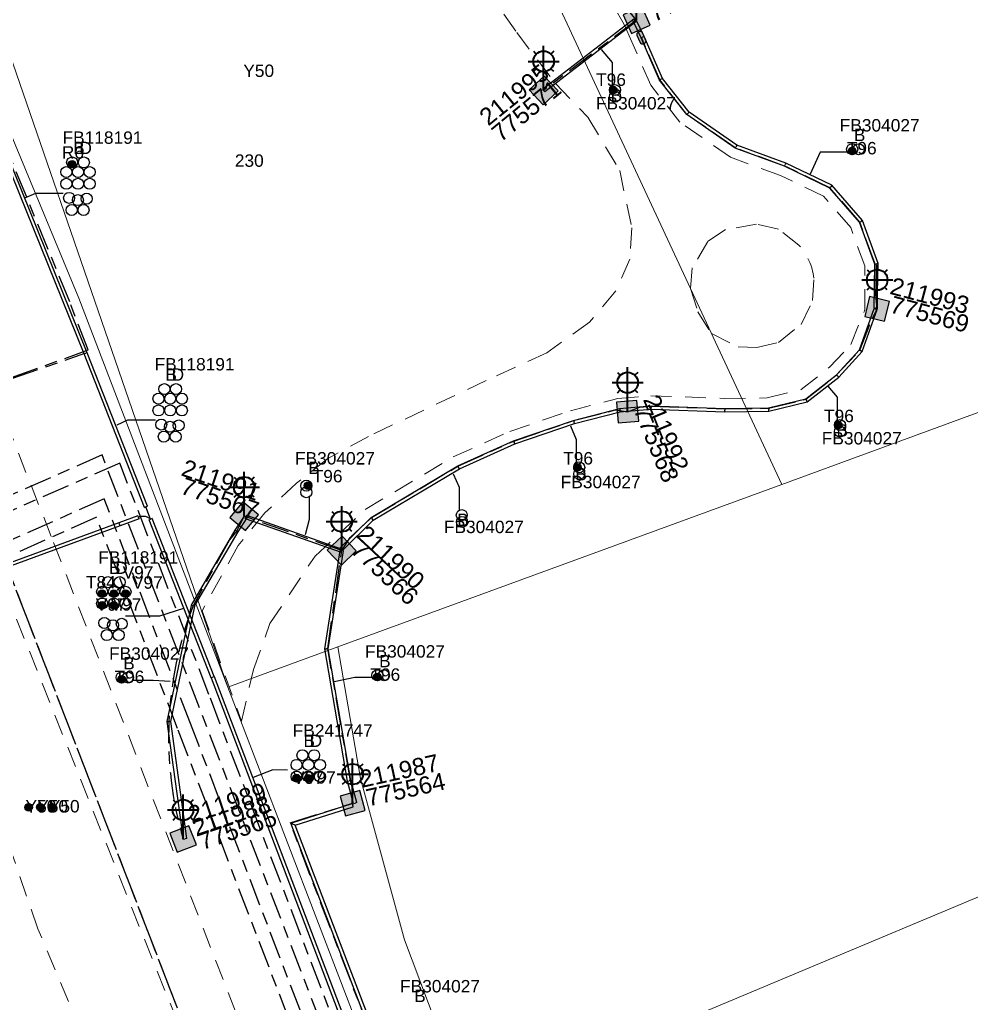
# Model space of a CAD drawing. Header units: metres. Extents: x 308616 to 310825, y 6264327 to 6267194.
# Drawn here: x 309022.8 to 309161, y 6266647.1 to 6266789.8 of the extents above; entities that cross this region are included whole.
import ezdxf
from ezdxf.enums import TextEntityAlignment as Align

# ---------------------------------------------------------------- set-up
doc = ezdxf.new("R2010")
doc.units = ezdxf.units.M
doc.linetypes.add('Cable Exist UG', pattern=[8.2, 4, -1.2, 1.8, -1.2])
doc.linetypes.add('Dash', pattern=[5, 3, -2])
doc.layers.get('0').update_dxf_attribs({"color": 6})
for name, color, linetype in [('_User Miscellaneous9', 7, 'Continuous'), ('Equip_SL_EXT', 7, 'Continuous'), ('Equip_SP_SL_EXT', 7, 'Continuous'), ('Mains_HV_EXT', 7, 'Continuous'), ('Mains_LV_SL_EXT', 7, 'Continuous'), ('Mains_SL_EXT', 7, 'Continuous'), ('Mains_TR_EXT', 7, 'Continuous'), ('SupportsUG_SP_LV_SL_EXT', 7, 'Continuous'), ('Trench_SP_EXT', 7, 'Continuous')]:
    doc.layers.add(name, color=color, linetype=linetype)
for name, color, linetype, lineweight in [('Cadastre Developer_SP_EXT', 7, 'Continuous', 5), ('Cadastre Land Parcels_SP_EXT', 7, 'Continuous', 5), ('Cadastre Roads_SP_EXT', 7, 'Continuous', 5)]:
    doc.layers.add(name, color=color, linetype=linetype, lineweight=lineweight)
doc.styles.add('COLUMN_LABEL', font='arial.ttf')
doc.styles.add('iecARIAL', font='arial.ttf', dxfattribs={"height": 2})
doc.styles.add('POLE_LABEL', font='arial.ttf')
doc.styles.get("Standard").update_dxf_attribs({"font": 'arial.ttf'})

# ---------------------------------------------------------------- blocks, each defined once
blk = doc.blocks.new('COLUMN_EXT')
blk.add_hatch(color=256).paths.add_polyline_path([(-1.49, 1.48), (-1.49, -1.49), (1.48, -1.49), (1.48, 1.48)])
blk.add_lwpolyline([(-1.49, -1.49), (1.48, -1.49), (1.48, 1.48), (-1.49, 1.48)], close=True)
for tag, height, style, flags, p in [('ASSET_NUM', 2.5, 'COLUMN_LABEL', 8, (2, 2)), ('STRUCTURE_PLANT_NUMBER', 0.2, 'POLE_LABEL', 9, (1.81, 0.03)), ('STREET_CODE', 0.2, 'COLUMN_LABEL', 9, (1.81, -0.2))]:
    blk.add_attdef(tag, text='', height=height, dxfattribs=dict(style=style, flags=flags)).set_placement(p, align=Align.MIDDLE_LEFT)
at = {"flags": 9}
for tag, p in [('COLUMN_TYPE', (1.81, -0.4)), ('OWNED_BY', (1.81, -0.6)), ('STATE', (1.81, -0.8)), ('USAGE', (1.81, -1)), ('LEGEND', (1.81, -1.2)), ('LOCATION', (1.81, -1.4)), ('STREETNAME', (1.81, -1.6)), ('SUBURB', (1.81, -1.8)), ('NOTES', (1.81, -2))]:
    blk.add_attdef(tag, text='', height=0.2, dxfattribs=at).set_placement(p, align=Align.MIDDLE_LEFT)
at = {"flags": 1}
blk.add_attdef('Z', (1.81, -2.35), '', height=0.2, dxfattribs=at)
blk = doc.blocks.new('DUCT_EXT')
blk.add_circle((0, 0.8), 0.8)
at = {"flags": 1}
blk.add_attdef('Z', (0, 0), '', height=0.2, dxfattribs=at)
at = {"flags": 9}
for tag, p in [('DUCT_CODE', (0, 0)), ('XSECT_TYPE', (0, -0.2)), ('STATE', (0, -0.6)), ('FB_REFERENCE', (0, -0.4)), ('NOTES', (0, -0.8))]:
    blk.add_attdef(tag, text='', height=0.2, dxfattribs=at).set_placement(p, align=Align.MIDDLE_LEFT)
blk = doc.blocks.new('SL_LANTERN_EXT')
at = {"lineweight": 40}
for p, q in [((0, 1.97), (0, 6.47)), ((-1.46, 5.68), (-1.06, 5.28)), ((1.46, 5.68), (1.06, 5.28)), ((-2.25, 4.22), (2.25, 4.22)), ((-1.46, 2.76), (-1.06, 3.16)), ((1.46, 2.76), (1.06, 3.16)), ((0, 0), (0, 2.72))]:
    blk.add_line(p, q, dxfattribs=at)
blk.add_circle((0, 4.22), 1.5, dxfattribs=at)
at = {"style": 'iecARIAL', "flags": 8}
blk.add_attdef('ASSET_NUM', (1.5, 1.5), '', height=2.5, dxfattribs=at)
for tag, p, height, flags in [('CONSTRUCTED_VOLTAGE', (0.98, -0.65), 0.2, 9), ('CONTROL_TYPE', (0.98, -0.85), 0.2, 9), ('LANTERN_PURPOSE', (0.98, -1.05), 0.2, 9), ('LANTERN_TYPE', (0.98, -1.25), 0.2, 9), ('NO_PHASES', (0.98, -1.45), 0.2, 9), ('LNUMBER', (2.18, -3.25), 2.5, 8), ('OPERATING_VOLTAGE', (0.98, -1.65), 0.2, 9), ('ORIENTATION', (0.98, -1.85), 0.2, 9), ('OWNED_BY', (0.98, -2.05), 0.2, 9), ('STATE', (0.98, -2.25), 0.2, 9), ('USAGE', (0.98, -2.45), 0.2, 9), ('CEXIST', (0.98, -2.65), 0.2, 9), ('CNEW', (0.98, -2.85), 0.2, 9), ('CNUMBER', (0.98, -3.05), 0.2, 9), ('CREMOVE', (0.98, -3.25), 0.2, 9), ('CREPLACE', (0.98, -3.45), 0.2, 9), ('LKINGHEIGHT', (0.98, -3.65), 0.2, 9), ('LBRACKET', (0.98, -3.85), 0.2, 9), ('LBRACKETVOCAB', (0.98, -4.05), 0.2, 9), ('LCATEGORY', (0.98, -4.25), 0.2, 9), ('LCHARGE1', (0.98, -4.45), 0.2, 9), ('LCHARGE1PERCENT', (0.98, -4.65), 0.2, 9), ('LCHARGE2', (0.98, -4.85), 0.2, 9), ('LCHARGE2PERCENT', (0.98, -5.05), 0.2, 9), ('LCHARGE3', (0.98, -5.25), 0.2, 9), ('LCHARGE3PERCENT', (0.98, -5.45), 0.2, 9), ('LEXIST', (0.98, -5.65), 0.2, 9), ('LLAMP', (0.98, -5.85), 0.2, 9), ('LLAMPVOCAB', (0.98, -6.05), 0.2, 9), ('LMAST', (0.98, -6.25), 0.2, 9), ('LMASTVOCAB', (0.98, -6.45), 0.2, 9), ('LNEW', (0.98, -6.65), 0.2, 9), ('LANTNUMBER', (0.98, -6.85), 0.2, 9), ('LOUTREACH', (0.98, -7.25), 0.2, 9), ('LOUTREACHVOCAB', (0.98, -7.45), 0.2, 9), ('LRATECODE', (0.98, -7.65), 0.2, 9), ('LREMOVE', (0.98, -7.85), 0.2, 9), ('LREPLACE', (0.98, -8.05), 0.2, 9), ('LTYPE', (0.98, -8.25), 0.2, 9), ('LTYPEVOCAB', (0.98, -8.45), 0.2, 9), ('LEGEND', (0.98, -8.65), 0.2, 9), ('STREETNAME', (0.98, -9.25), 0.2, 9), ('SUBURB', (0.98, -9.45), 0.2, 1), ('LOCATION', (0.98, -8.85), 0.2, 9), ('NOTES', (0.98, -9.05), 0.2, 9)]:
    blk.add_attdef(tag, p, '', height=height, dxfattribs=dict(flags=flags))
blk = doc.blocks.new('SL_STJ_EXT')
h = blk.add_hatch(color=256)
edge = h.paths.add_edge_path()
edge.add_ellipse((-0.59, 0.13), major_axis=(0.226, 0.226), ratio=1, start_angle=45, end_angle=135)
edge.add_line((-0.91, 0.13), (-0.91, -0.13))
edge.add_ellipse((-0.59, -0.13), major_axis=(0.226, 0.226), ratio=1, start_angle=135, end_angle=225)
edge.add_line((-0.59, -0.45), (0.59, -0.45))
edge.add_ellipse((0.59, -0.13), major_axis=(-0.226, 0.226), ratio=1, start_angle=135, end_angle=225)
edge.add_line((0.91, -0.13), (0.91, 0.13))
edge.add_ellipse((0.59, 0.13), major_axis=(-0.226, 0.226), ratio=1, start_angle=225, end_angle=315)
edge.add_line((0.59, 0.45), (-0.59, 0.45))
blk.add_lwpolyline([(-0.91, 0.13), (-0.91, -0.13, 0.414214), (-0.59, -0.45), (0.59, -0.45, 0.414214), (0.91, -0.13), (0.91, 0.13, 0.414214), (0.59, 0.45), (-0.59, 0.45, 0.414214)], format="xyb", close=True)
at = {"flags": 1}
blk.add_attdef('Z', (0, 0), '', height=0.2, dxfattribs=at)
at = {"flags": 9}
for tag, p in [('ORIENTATION', (0, 0)), ('USAGE', (0, -0.2)), ('LEGEND', (0, -0.4)), ('NOTES', (0, -0.6))]:
    blk.add_attdef(tag, text='', height=0.2, dxfattribs=at).set_placement(p, align=Align.MIDDLE_LEFT)
blk = doc.blocks.new('CABLE_LARGE_EXT')
h = blk.add_hatch(color=256)
edge = h.paths.add_edge_path()
edge.add_arc((0, 0.55), 0.55, 0, 360)
blk.add_circle((0, 0.55), 0.55)
at = {"flags": 1}
blk.add_attdef('Z', (0, 0), '', height=0.2, dxfattribs=at)
at = {"flags": 9}
for tag, p in [('COND_CODE', (0, 0)), ('STATE', (0, -0.4)), ('XSECT_SIZE', (0, -0.6)), ('FB_REFERENCE', (0, -0.2)), ('NOTES', (0, -0.8))]:
    blk.add_attdef(tag, text='', height=0.2, dxfattribs=at).set_placement(p, align=Align.MIDDLE_LEFT)

msp = doc.modelspace()

# ---------------------------------------------------------------- linework, layer by layer
at = {"layer": '_User Miscellaneous9'}
for p, q in [((309111.97, 6266789.86), (309098.75, 6266779.7)), ((309111.97, 6266789.86), (309112.11, 6266789.67)), ((309112.33, 6266789.77), (309112.11, 6266789.67)), ((309113.48, 6266787.35), (309112.33, 6266789.77)), ((309112.26, 6266789.48), (309099.04, 6266779.32)), ((309111.9, 6266789.57), (309112.11, 6266789.67)), ((309113.04, 6266787.15), (309111.9, 6266789.57)), ((309112.26, 6266789.48), (309112.11, 6266789.67)), ((309113.04, 6266787.15), (309113.26, 6266787.25)), ((309115.72, 6266781.01), (309113.04, 6266787.15)), ((309113.48, 6266787.35), (309113.26, 6266787.25)), ((309116.13, 6266781.26), (309113.48, 6266787.35)), ((309115.72, 6266781.01), (309115.92, 6266781.14)), ((309116.13, 6266781.26), (309115.92, 6266781.14)), ((309120, 6266776.35), (309116.13, 6266781.26)), ((309098.75, 6266779.7), (309098.89, 6266779.51)), ((309119.67, 6266776), (309115.72, 6266781.01)), ((309099.04, 6266779.32), (309098.89, 6266779.51)), ((309032.21, 6266741.29), (309017.45, 6266777.74)), ((309032.65, 6266741.47), (309017.9, 6266777.92)), ((309119.67, 6266776), (309119.83, 6266776.17)), ((309126.69, 6266771.14), (309119.67, 6266776)), ((309120, 6266776.35), (309119.83, 6266776.17)), ((309126.91, 6266771.57), (309120, 6266776.35)), ((309126.69, 6266771.14), (309126.8, 6266771.35)), ((309133.85, 6266768.51), (309126.69, 6266771.14)), ((309126.91, 6266771.57), (309126.8, 6266771.35)), ((309134.04, 6266768.95), (309126.91, 6266771.57)), ((309133.85, 6266768.51), (309133.95, 6266768.73)), ((309140.41, 6266765.36), (309133.85, 6266768.51)), ((309134.04, 6266768.95), (309133.95, 6266768.73)), ((309140.71, 6266765.75), (309134.04, 6266768.95)), ((309140.41, 6266765.36), (309140.56, 6266765.55)), ((309140.71, 6266765.75), (309140.56, 6266765.55)), ((309145.17, 6266760.65), (309140.71, 6266765.75)), ((309144.75, 6266760.4), (309140.41, 6266765.36)), ((309144.75, 6266760.4), (309144.96, 6266760.52)), ((309146.95, 6266754.33), (309144.75, 6266760.4)), ((309145.17, 6266760.65), (309144.96, 6266760.52)), ((309147.43, 6266754.41), (309145.17, 6266760.65)), ((309146.84, 6266747.93), (309146.95, 6266754.33)), ((309146.95, 6266754.33), (309147.19, 6266754.37)), ((309147.43, 6266754.41), (309147.19, 6266754.37)), ((309147.32, 6266747.92), (309147.43, 6266754.41)), ((309144.72, 6266741.87), (309146.85, 6266747.88)), ((309145.14, 6266741.62), (309147.31, 6266747.72)), ((309146.84, 6266747.93), (309147.08, 6266747.93)), ((309146.85, 6266747.88), (309147.08, 6266747.8)), ((309147.32, 6266747.92), (309147.08, 6266747.93)), ((309147.31, 6266747.72), (309147.08, 6266747.8)), ((309032.21, 6266741.29), (309032.43, 6266741.38)), ((309032.21, 6266741.29), (309032.43, 6266741.38)), ((309040.94, 6266719.01), (309032.21, 6266741.29)), ((309032.65, 6266741.47), (309032.43, 6266741.38)), ((309032.65, 6266741.47), (309032.43, 6266741.38)), ((309041.39, 6266719.19), (309032.65, 6266741.47)), ((309141.39, 6266738.28), (309144.72, 6266741.87)), ((309141.72, 6266737.92), (309145.14, 6266741.62)), ((309144.72, 6266741.87), (309144.93, 6266741.74)), ((309145.14, 6266741.62), (309144.93, 6266741.74)), ((309136.93, 6266734.78), (309141.39, 6266738.28)), ((309137.15, 6266734.34), (309141.72, 6266737.92)), ((309141.39, 6266738.28), (309141.55, 6266738.1)), ((309141.72, 6266737.92), (309141.55, 6266738.1)), ((309131.53, 6266733.45), (309136.93, 6266734.78)), ((309131.59, 6266732.97), (309137.15, 6266734.34)), ((309136.93, 6266734.78), (309137.04, 6266734.56)), ((309137.15, 6266734.34), (309137.04, 6266734.56)), ((309103.23, 6266731.65), (309109.93, 6266733.38)), ((309103.37, 6266731.19), (309110.01, 6266732.91)), ((309109.93, 6266733.38), (309110.97, 6266733.49)), ((309109.93, 6266733.38), (309109.97, 6266733.15)), ((309110.01, 6266732.91), (309109.97, 6266733.15)), ((309110.01, 6266732.91), (309111.02, 6266733.01)), ((309110.97, 6266733.49), (309111, 6266733.25)), ((309110.98, 6266733.49), (309114.49, 6266733.77)), ((309110.98, 6266733.49), (309111, 6266733.25)), ((309111.02, 6266733.01), (309111, 6266733.25)), ((309111.02, 6266733.01), (309111, 6266733.25)), ((309111.02, 6266733.01), (309114.5, 6266733.29)), ((309114.49, 6266733.77), (309125.18, 6266733.37)), ((309114.49, 6266733.77), (309114.49, 6266733.53)), ((309114.5, 6266733.29), (309114.49, 6266733.53)), ((309114.5, 6266733.29), (309125.18, 6266732.89)), ((309125.18, 6266733.37), (309131.53, 6266733.45)), ((309125.18, 6266733.37), (309125.18, 6266733.13)), ((309125.18, 6266732.89), (309125.18, 6266733.13)), ((309125.18, 6266732.89), (309131.59, 6266732.97)), ((309131.53, 6266733.45), (309131.56, 6266733.21)), ((309131.59, 6266732.97), (309131.56, 6266733.21)), ((309094.54, 6266728.7), (309103.23, 6266731.65)), ((309094.71, 6266728.25), (309103.37, 6266731.19)), ((309103.23, 6266731.65), (309103.3, 6266731.42)), ((309103.37, 6266731.19), (309103.3, 6266731.42)), ((309086.43, 6266725.05), (309094.54, 6266728.7)), ((309094.54, 6266728.7), (309094.63, 6266728.48)), ((309094.71, 6266728.25), (309094.63, 6266728.48)), ((309086.66, 6266724.62), (309094.71, 6266728.25)), ((309073.87, 6266717.57), (309086.43, 6266725.05)), ((309074.16, 6266717.19), (309086.66, 6266724.62)), ((309086.43, 6266725.05), (309086.54, 6266724.83)), ((309086.66, 6266724.62), (309086.54, 6266724.83)), ((309040.94, 6266719.01), (309041.16, 6266719.1)), ((309041.39, 6266719.19), (309041.16, 6266719.1)), ((309040, 6266717.82), (309037.25, 6266716.81)), ((309040.17, 6266717.37), (309037.42, 6266716.36)), ((309040, 6266717.82), (309040.09, 6266717.6)), ((309040.17, 6266717.37), (309040.09, 6266717.6)), ((309041.63, 6266717.24), (309041.85, 6266717.33)), ((309050.63, 6266694.31), (309041.63, 6266717.24)), ((309042.08, 6266717.42), (309041.85, 6266717.33)), ((309051.08, 6266694.49), (309042.08, 6266717.42)), ((309054.14, 6266715.73), (309055.48, 6266717.78)), ((309054.55, 6266715.48), (309055.88, 6266717.52)), ((309055.48, 6266717.78), (309055.68, 6266717.65)), ((309055.59, 6266717.43), (309055.67, 6266717.65)), ((309055.59, 6266717.43), (309069.51, 6266712.53)), ((309055.75, 6266717.88), (309055.67, 6266717.65)), ((309055.88, 6266717.52), (309055.68, 6266717.65)), ((309055.75, 6266717.88), (309069.67, 6266712.98)), ((309069.35, 6266713.14), (309073.87, 6266717.57)), ((309069.69, 6266712.79), (309074.16, 6266717.19)), ((309073.87, 6266717.57), (309074.01, 6266717.38)), ((309074.16, 6266717.19), (309074.01, 6266717.38)), ((309037.25, 6266716.81), (308991.31, 6266699.9)), ((309037.42, 6266716.36), (308991.47, 6266699.45)), ((309037.25, 6266716.81), (309037.33, 6266716.59)), ((309037.42, 6266716.36), (309037.33, 6266716.59)), ((309047.79, 6266704.86), (309054.14, 6266715.73)), ((309048.24, 6266704.68), (309054.55, 6266715.49)), ((309054.14, 6266715.73), (309054.14, 6266715.73)), ((309054.14, 6266715.73), (309054.35, 6266715.61)), ((309054.14, 6266715.73), (309054.35, 6266715.61)), ((309054.55, 6266715.49), (309054.35, 6266715.61)), ((309054.55, 6266715.48), (309054.35, 6266715.61)), ((309054.55, 6266715.49), (309054.55, 6266715.48)), ((309067.12, 6266698.5), (309069.35, 6266712.79)), ((309067.6, 6266698.51), (309069.83, 6266712.72)), ((309069.35, 6266713.14), (309069.52, 6266712.97)), ((309069.35, 6266712.79), (309069.59, 6266712.76)), ((309069.51, 6266712.53), (309069.59, 6266712.76)), ((309069.69, 6266712.79), (309069.52, 6266712.97)), ((309069.67, 6266712.98), (309069.59, 6266712.76)), ((309069.83, 6266712.72), (309069.59, 6266712.76)), ((309044.27, 6266687.97), (309047.78, 6266704.82)), ((309044.76, 6266687.95), (309048.25, 6266704.72)), ((309047.78, 6266704.82), (309047.79, 6266704.86)), ((309047.78, 6266704.82), (309048.01, 6266704.77)), ((309047.79, 6266704.86), (309048.01, 6266704.77)), ((309048.25, 6266704.72), (309048.01, 6266704.77)), ((309048.24, 6266704.68), (309048.01, 6266704.77)), ((309048.25, 6266704.72), (309048.24, 6266704.68)), ((309067.12, 6266698.5), (309067.36, 6266698.51)), ((309070.42, 6266679.29), (309067.12, 6266698.5)), ((309067.6, 6266698.51), (309067.36, 6266698.51)), ((309070.89, 6266679.39), (309067.6, 6266698.51)), ((309050.63, 6266694.32), (309050.86, 6266694.4)), ((309050.63, 6266694.31), (309050.86, 6266694.4)), ((309050.63, 6266694.32), (309072.68, 6266636.42)), ((309051.08, 6266694.49), (309050.86, 6266694.4)), ((309051.08, 6266694.49), (309050.86, 6266694.4)), ((309051.08, 6266694.49), (309073.13, 6266636.59)), ((309046.63, 6266670.92), (309044.27, 6266687.97)), ((309044.27, 6266687.97), (309044.51, 6266687.96)), ((309044.76, 6266687.95), (309044.51, 6266687.96)), ((309047.11, 6266670.99), (309044.76, 6266687.95)), ((309070.42, 6266679.29), (309070.66, 6266679.34)), ((309071.3, 6266676.07), (309070.42, 6266679.29)), ((309070.89, 6266679.39), (309070.66, 6266679.34)), ((309071.76, 6266676.2), (309070.89, 6266679.39)), ((309062.19, 6266673.23), (309071.11, 6266676.05)), ((309062.82, 6266672.92), (309071.26, 6266675.59)), ((309071.11, 6266676.05), (309071.18, 6266675.82)), ((309071.26, 6266675.59), (309071.18, 6266675.82)), ((309071.3, 6266676.07), (309071.53, 6266676.13)), ((309071.76, 6266676.2), (309071.53, 6266676.13)), ((309075.92, 6266637.36), (309062.19, 6266673.23)), ((309062.19, 6266673.23), (309062.5, 6266673.07)), ((309062.82, 6266672.92), (309062.5, 6266673.07)), ((309076.37, 6266637.53), (309062.82, 6266672.92)), ((309046.63, 6266670.92), (309046.87, 6266670.96)), ((309047.11, 6266670.99), (309046.87, 6266670.96))]:
    msp.add_line(p, q, dxfattribs=at)
for points in [[(309108.88, 6266780.35), (309108.88, 6266783.59), (309107.31, 6266785.45)], [(309142.93, 6266770.56), (309139.03, 6266770.56), (309137.59, 6266767.35)], [(309029.16, 6266764.56), (309025.12, 6266764.56), (309023.56, 6266763.87)], [(309141.54, 6266731.77), (309141.54, 6266735), (309140.21, 6266736.62)], [(309042.54, 6266731.68), (309038.49, 6266731.68), (309036.93, 6266730.98)], [(309103.68, 6266725.62), (309103.68, 6266728.85), (309102.82, 6266730.81)], [(309086.67, 6266718.67), (309086.67, 6266721.9), (309085.81, 6266723.86)], [(309064.84, 6266720.49), (309064.84, 6266717.26), (309064.26, 6266715.05)], [(309038.02, 6266707.8), (309037, 6266707.02)], [(309038.2, 6266703.31), (309043.18, 6266703.31), (309046.68, 6266704.43)], [(309073.86, 6266694.33), (309071.49, 6266694.33), (309068.48, 6266693.72)], [(309039.24, 6266693.98), (309042.2, 6266693.98), (309044.7, 6266693.84)], [(309061.7, 6266680.91), (309059.59, 6266680.95), (309056.73, 6266679.86)]]:
    msp.add_lwpolyline(points, dxfattribs=at)
at = {"layer": 'Cadastre Developer_SP_EXT', "linetype": 'Dash'}
for points in [[(308974.96, 6266847.83), (309027.77, 6266713.94), (309071.51, 6266601.17), (309115.09, 6266495.15), (309162.38, 6266378.27)], [(309129.74, 6266403.16), (309049.37, 6266601.29), (309025.47, 6266657.91), (309016.2, 6266684.88), (309011.12, 6266708.04), (309006.14, 6266730.42), (309001.6, 6266749.09), (308996.16, 6266767.15), (308984.08, 6266802.56), (308972.96, 6266828.97)], [(309087.37, 6266798.77), (309094.99, 6266787.91), (309100.63, 6266780.5), (309105.32, 6266775.65), (309109.93, 6266767.89), (309111.7, 6266759.56), (309111.38, 6266755.04), (309109.36, 6266750.43), (309105.56, 6266745.9), (309099.34, 6266741.46), (309090.53, 6266737.42), (309073.47, 6266729.33), (309067.57, 6266726.1), (309063.04, 6266722.54), (309058.44, 6266718.26), (309054.56, 6266713.49), (309049.33, 6266704.04), (309055.02, 6266688.02), (309056.77, 6266695.49), (309059.16, 6266702.17), (309065.71, 6266711.95), (309072.99, 6266718.74), (309085.76, 6266726.34), (309094, 6266730.06), (309102.81, 6266733.05), (309109.68, 6266734.83), (309114.45, 6266735.23), (309125.2, 6266734.83), (309131.35, 6266734.91), (309136.28, 6266736.12), (309140.4, 6266739.36), (309143.47, 6266742.67), (309145.49, 6266747.68), (309145.49, 6266754.07), (309143.47, 6266759.64), (309139.51, 6266764.17), (309133.29, 6266767.16), (309126.01, 6266769.83), (309118.66, 6266774.92), (309114.45, 6266780.26), (309111.7, 6266786.56), (309110.57, 6266789.07), (309106.77, 6266795.78)], [(309058.77, 6266611.8), (309001.53, 6266754.98)]]:
    msp.add_lwpolyline(points, dxfattribs=at)
msp.add_lwpolyline([(309135.95, 6266757.06), (309132.96, 6266759.4), (309129.77, 6266760.13), (309125.28, 6266759.32), (309122.74, 6266757.62), (309120.47, 6266753.78), (309120.2, 6266750.8), (309121.28, 6266747.4), (309123.24, 6266744.27), (309127.14, 6266742.31), (309129.81, 6266742.23), (309132.96, 6266742.95), (309136.28, 6266745.58), (309137.93, 6266749.02), (309138.1, 6266752.29), (309138.1, 6266752.29, 0.157033), (309135.95, 6266757.06)], format="xyb", close=True, dxfattribs=at)
at = {"layer": 'Cadastre Land Parcels_SP_EXT', "linetype": 'Continuous'}
for points in [[(309211.62, 6266751.02), (309100.72, 6266966.57), (309099.7, 6266968.56), (309075.1, 6266957.16), (309031.67, 6266940.71), (309133.45, 6266722.36), (309211.62, 6266751.02)], [(309028.8, 6266946.86), (309023.55, 6266958.13), (309001.81, 6266950.4), (308969.37, 6266938.88), (308960.85, 6266919.5), (309004.49, 6266814.3), (309031.42, 6266749.36), (309053.07, 6266692.95), (309004.01, 6266835.16), (308981.05, 6266901.71), (308992.91, 6266925.79), (309002.07, 6266929.32), (309031.67, 6266940.71), (309028.8, 6266946.86)], [(309002.07, 6266929.32), (308992.91, 6266925.79), (308981.05, 6266901.71), (309004.01, 6266835.16), (309053.07, 6266692.95), (309069.03, 6266698.79), (309133.45, 6266722.36), (309031.67, 6266940.71), (309002.07, 6266929.32)], [(309069.03, 6266698.79), (309072.32, 6266679.71), (309078.71, 6266656.3), (309088.02, 6266631.53), (309312.27, 6266725.47), (309306.64, 6266750.75), (309290.17, 6266779.77), (309211.62, 6266751.02), (309133.45, 6266722.36), (309069.03, 6266698.79)], [(309088.02, 6266631.53), (309095.6, 6266612.16), (309099.98, 6266600.98), (309104.55, 6266591.98), (309109.67, 6266583.28), (309123.25, 6266562.79), (309134.25, 6266566.81), (309220.82, 6266598.51), (309331.53, 6266639.01), (309312.27, 6266725.47), (309088.02, 6266631.53)], [(309081.44, 6266628.78), (309088.02, 6266631.53), (309078.71, 6266656.3), (309072.32, 6266679.71), (309069.03, 6266698.79), (309053.07, 6266692.95), (309074.56, 6266636.84), (309078.17, 6266627.41), (309081.44, 6266628.78)]]:
    msp.add_lwpolyline(points, close=True, dxfattribs=at)
at = {"layer": 'Cadastre Roads_SP_EXT', "linetype": 'Continuous'}
msp.add_lwpolyline([(309160.02, 6266413.79), (309107.25, 6266551.5), (309105.42, 6266556.26), (309078.17, 6266627.41), (309074.56, 6266636.84), (309053.07, 6266692.95), (309031.42, 6266749.36), (309004.49, 6266814.3), (308960.85, 6266919.5), (308938.85, 6266906.89), (308910.48, 6266890.63), (308958.76, 6266774.21), (308972.28, 6266741.62), (308991.24, 6266692.22), (309007.85, 6266648.95), (309016.26, 6266627.05), (309024.56, 6266605.41), (309105.11, 6266395.33), (309160.02, 6266413.79)], close=True, dxfattribs=at)
at = {"layer": 'Mains_HV_EXT', "linetype": 'Cable Exist UG'}
for points in [[(309199.4, 6266308.07), (309180.63, 6266355.1), (309161.18, 6266402.3), (309161.18, 6266402.3), (309104.07, 6266551.39), (309096.92, 6266570.08), (309096.92, 6266570.08), (309075.36, 6266626.32), (309050.32, 6266691.9), (309037.38, 6266725.45), (308990.52, 6266704.87), (308914.03, 6266882.47), (308884.66, 6266896.48), (308804.08, 6266875.1), (308792.69, 6266913.13), (308778.97, 6266951.5), (308778.57, 6266954.21)], [(309194.68, 6266303.66), (309175.75, 6266351.03), (309155.83, 6266399.63), (309045.77, 6266686.95), (309033.99, 6266717.59), (308994.93, 6266700.2), (308994.93, 6266700.2), (308915.71, 6266883.89), (308884.86, 6266898.62), (308805.33, 6266877.5), (308794.56, 6266913.64), (308779.29, 6266954.21)], [(309196.19, 6266305.3), (309177.61, 6266351.8), (309177.61, 6266351.8), (309157.45, 6266400.96), (309047.62, 6266687.68), (309047.62, 6266687.68), (309035.11, 6266720.28), (309035.11, 6266720.28), (308988.51, 6266699.6), (308988.51, 6266699.6), (308914.99, 6266870.48), (308913.24, 6266874.58), (308913.24, 6266874.58), (308911.2, 6266879.34), (308870.5, 6266898.93), (308808.35, 6266882.73), (308808.35, 6266882.73), (308799.85, 6266910.17), (308798.37, 6266914.95), (308782.26, 6266952.31), (308781.62, 6266954.21)], [(309075.51, 6266621.12), (309034.8, 6266726.64), (308993.66, 6266708.51), (308960.21, 6266785.92), (308942.79, 6266826.01), (308922.76, 6266872.44), (308922.76, 6266872.44), (308916.06, 6266888.14), (308901.53, 6266895.18), (308901.53, 6266895.18), (308885.05, 6266902.72), (308878.1, 6266900.66), (308878.1, 6266900.66), (308864.82, 6266929.55), (308802.32, 6266909.07), (308783.28, 6266953.06), (308782.95, 6266954.21)]]:
    msp.add_lwpolyline(points, dxfattribs=at)
at = {"layer": 'Mains_LV_SL_EXT', "linetype": 'Cable Exist UG'}
msp.add_lwpolyline([(309013.96, 6266735.07), (309032.78, 6266741.88), (309032.78, 6266741.88), (309030.11, 6266748.85), (309018.48, 6266777.09), (309013.29, 6266775.39), (309011.36, 6266775.55)], dxfattribs=at)
at = {"layer": 'Mains_SL_EXT', "linetype": 'Cable Exist UG'}
for points in [[(309112.39, 6266789.71), (309110.96, 6266791.42), (309110.96, 6266791.42), (309108.04, 6266796.59), (309100.48, 6266807.07), (309085.64, 6266828.42), (309080.09, 6266836.18), (309079.64, 6266837.8)], [(309112.39, 6266789.71), (309098.89, 6266779.51)], [(309147.3, 6266747.81), (309146.99, 6266750.92), (309146.99, 6266750.92), (309146.99, 6266754.33), (309144.78, 6266760.42), (309140.44, 6266765.39), (309133.87, 6266768.55), (309126.71, 6266771.17), (309119.69, 6266776.03), (309115.75, 6266781.03), (309113.08, 6266787.17)], [(309111.08, 6266732.91), (309112.85, 6266733.59), (309112.85, 6266733.59), (309114.49, 6266733.73), (309125.18, 6266733.33), (309131.54, 6266733.41), (309136.95, 6266734.74), (309141.42, 6266738.25), (309144.76, 6266741.85), (309146.61, 6266746.45), (309147.3, 6266747.81)], [(309069.59, 6266712.76), (309070.83, 6266714.68), (309070.83, 6266714.68), (309073.89, 6266717.54), (309086.45, 6266725.01), (309094.55, 6266728.66), (309103.24, 6266731.61), (309109.3, 6266733.18), (309111.08, 6266732.91)], [(309069.59, 6266712.76), (309055.42, 6266717.74)], [(309071.17, 6266676.11), (309071.21, 6266678.09), (309071.21, 6266678.09), (309070.85, 6266679.38), (309067.56, 6266698.54), (309069.59, 6266712.76)], [(309080.08, 6266616.79), (309082.62, 6266619.7), (309082.62, 6266619.7), (309062.1, 6266673.28), (309062.1, 6266673.28), (309071.17, 6266676.11)]]:
    msp.add_lwpolyline(points, dxfattribs=at)
msp.add_lwpolyline([(309055.42, 6266717.74), (309054.35, 6266715.61), (309054.35, 6266715.61), (309053.31, 6266714.33), (309048.01, 6266704.77), (309048.01, 6266704.77, 0.164161), (309046.56, 6266670.92)], format="xyb", dxfattribs=at)
at = {"layer": 'Mains_TR_EXT', "linetype": 'Cable Exist UG'}
msp.add_lwpolyline([(309146.06, 6266530.51), (309078.19, 6266562.24), (308937.27, 6266927.62), (308914.54, 6266948.56), (308858.87, 6266943.76), (308803.39, 6266927.8), (308781.12, 6266953.19), (308780.26, 6266954.17)], dxfattribs=at)
at = {"layer": 'Trench_SP_EXT', "linetype": 'Cable Exist UG'}
for points in [[(309146.06, 6266530.51), (309110.49, 6266547.14), (309078.19, 6266562.24), (309076.9, 6266565.6), (308937.16, 6266927.89), (308896.4, 6266953.99), (308867.73, 6266945.97)], [(309013.96, 6266735.07), (309032.3, 6266741.38)], [(309041.85, 6266717.33), (309041.16, 6266719.1)]]:
    msp.add_lwpolyline(points, dxfattribs=at)
msp.add_lwpolyline([(309040.09, 6266717.6, -0.27782), (309041.85, 6266717.33)], format="xyb", dxfattribs=at)

# ---------------------------------------------------------------- block references
at = {"layer": '_User Miscellaneous9'}
for name, p, rotation in [('CABLE_LARGE_EXT', (309108.45, 6266779.56), 270.0443809262259), ('DUCT_EXT', (309108.45, 6266779.56), 269.9520537673951), ('DUCT_EXT', (309108.45, 6266778.62), 269.9582754779379), ('CABLE_LARGE_EXT', (309141.11, 6266730.97), 270.0443809262259), ('DUCT_EXT', (309141.11, 6266730.97), 269.9520537673951), ('DUCT_EXT', (309141.11, 6266730.03), 269.9582754779379), ('DUCT_EXT', (309103.25, 6266724.83), 269.9520537673951), ('CABLE_LARGE_EXT', (309103.25, 6266724.83), 270.0443809262259), ('DUCT_EXT', (309103.25, 6266723.89), 269.9582754779379), ('DUCT_EXT', (309065.24, 6266722.17), 89.99805082808888), ('CABLE_LARGE_EXT', (309065.24, 6266722.17), 89.99805082808888), ('DUCT_EXT', (309065.24, 6266721.23), 89.99805082808888), ('DUCT_EXT', (309086.21, 6266717.91), 269.3839400865804), ('DUCT_EXT', (309086.24, 6266716.93), 269.9582754779379)]:
    msp.add_blockref(name, p, dxfattribs=dict(at, rotation=rotation))
for name, p in [('DUCT_EXT', (309143.67, 6266770.19)), ('CABLE_LARGE_EXT', (309143.67, 6266770.19)), ('DUCT_EXT', (309144.61, 6266770.19)), ('DUCT_EXT', (309030.46, 6266768.27)), ('DUCT_EXT', (309032.16, 6266768.27)), ('DUCT_EXT', (309029.61, 6266766.87)), ('CABLE_LARGE_EXT', (309030.46, 6266768.27)), ('DUCT_EXT', (309031.31, 6266766.87)), ('DUCT_EXT', (309033.01, 6266766.87)), ('DUCT_EXT', (309029.61, 6266765.17)), ('DUCT_EXT', (309031.31, 6266765.17)), ('DUCT_EXT', (309033.01, 6266765.17)), ('DUCT_EXT', (309030.02, 6266763.13)), ('DUCT_EXT', (309031.29, 6266762.8)), ('DUCT_EXT', (309032.56, 6266763.01)), ('DUCT_EXT', (309030.39, 6266761.37)), ('DUCT_EXT', (309032.11, 6266761.37)), ('DUCT_EXT', (309043.84, 6266735.39)), ('DUCT_EXT', (309045.54, 6266735.39)), ('DUCT_EXT', (309042.99, 6266733.99)), ('DUCT_EXT', (309044.69, 6266733.99)), ('DUCT_EXT', (309046.39, 6266733.99)), ('DUCT_EXT', (309042.99, 6266732.29)), ('DUCT_EXT', (309044.69, 6266732.29)), ('DUCT_EXT', (309046.39, 6266732.29)), ('DUCT_EXT', (309043.39, 6266730.25)), ('DUCT_EXT', (309044.66, 6266729.92)), ('DUCT_EXT', (309045.93, 6266730.12)), ('DUCT_EXT', (309043.76, 6266728.49)), ('DUCT_EXT', (309045.48, 6266728.49)), ('DUCT_EXT', (309035.66, 6266707.38)), ('DUCT_EXT', (309037.36, 6266707.38)), ('DUCT_EXT', (309034.81, 6266705.98)), ('CABLE_LARGE_EXT', (309034.81, 6266705.98)), ('DUCT_EXT', (309036.51, 6266705.98)), ('CABLE_LARGE_EXT', (309036.51, 6266705.98)), ('DUCT_EXT', (309038.21, 6266705.98)), ('CABLE_LARGE_EXT', (309038.21, 6266705.98)), ('DUCT_EXT', (309034.81, 6266704.28)), ('DUCT_EXT', (309036.51, 6266704.28)), ('DUCT_EXT', (309038.21, 6266704.28)), ('CABLE_LARGE_EXT', (309034.81, 6266704.28)), ('CABLE_LARGE_EXT', (309036.51, 6266704.28)), ('DUCT_EXT', (309035.12, 6266701.46)), ('DUCT_EXT', (309036.39, 6266701.13)), ('DUCT_EXT', (309037.66, 6266701.34)), ('DUCT_EXT', (309035.49, 6266699.7)), ('DUCT_EXT', (309037.21, 6266699.7)), ('DUCT_EXT', (309037.63, 6266693.55)), ('CABLE_LARGE_EXT', (309037.63, 6266693.55)), ('DUCT_EXT', (309038.57, 6266693.55)), ('DUCT_EXT', (309074.76, 6266693.88)), ('CABLE_LARGE_EXT', (309074.76, 6266693.88)), ('DUCT_EXT', (309075.7, 6266693.88)), ('DUCT_EXT', (309063.88, 6266682.28)), ('DUCT_EXT', (309065.58, 6266682.28)), ('DUCT_EXT', (309063.03, 6266680.88)), ('DUCT_EXT', (309064.73, 6266680.88)), ('DUCT_EXT', (309066.43, 6266680.88)), ('DUCT_EXT', (309063.03, 6266679.18)), ('CABLE_LARGE_EXT', (309063.04, 6266679.22)), ('DUCT_EXT', (309064.73, 6266679.18)), ('CABLE_LARGE_EXT', (309064.73, 6266679.18)), ('DUCT_EXT', (309066.43, 6266679.18)), ('CABLE_LARGE_EXT', (309024.14, 6266674.98)), ('CABLE_LARGE_EXT', (309025.84, 6266674.99)), ('CABLE_LARGE_EXT', (309027.52, 6266674.99))]:
    msp.add_blockref(name, p, dxfattribs=at)
at = {"layer": 'Equip_SL_EXT', "rotation": 293.552511340658}
msp.add_blockref('SL_STJ_EXT', (309113.08, 6266787.17), dxfattribs=at)
at = {"layer": 'Equip_SP_SL_EXT'}
ref = msp.add_blockref('SL_LANTERN_EXT', (309112.39, 6266789.71), dxfattribs=at)
ref.add_attrib('ASSET_NUM', '211994', dxfattribs={"layer": '0', "height": 2.5, "rotation": 28.9944, "style": 'iecARIAL'}).set_placement((309113.89, 6266791.21), align=Align.BOTTOM_LEFT)
ref = msp.add_blockref('SL_LANTERN_EXT', (309098.89, 6266779.51), dxfattribs=at)
ref.add_attrib('ASSET_NUM', '211995', dxfattribs={"layer": '0', "height": 2.5, "rotation": 38.9399, "style": 'iecARIAL'}).set_placement((309100.39, 6266781.01), align=Align.BOTTOM_RIGHT)
ref = msp.add_blockref('SL_LANTERN_EXT', (309147.3, 6266747.81), dxfattribs=at)
ref.add_attrib('ASSET_NUM', '211993', dxfattribs={"layer": '0', "height": 2.5, "rotation": 345.1469, "style": 'iecARIAL'}).set_placement((309148.8, 6266749.31), align=Align.BOTTOM_LEFT)
ref = msp.add_blockref('SL_LANTERN_EXT', (309111.08, 6266732.91), dxfattribs=at)
ref.add_attrib('ASSET_NUM', '211992', dxfattribs={"layer": '0', "height": 2.5, "rotation": 292.5292, "style": 'iecARIAL'}).set_placement((309112.58, 6266734.41), align=Align.BOTTOM_LEFT)
ref = msp.add_blockref('SL_LANTERN_EXT', (309055.42, 6266717.74), dxfattribs=at)
ref.add_attrib('ASSET_NUM', '211991', dxfattribs={"layer": '0', "height": 2.5, "rotation": 341.1848, "style": 'iecARIAL'}).set_placement((309056.92, 6266719.24), align=Align.BOTTOM_RIGHT)
ref = msp.add_blockref('SL_LANTERN_EXT', (309069.59, 6266712.76), dxfattribs=at)
ref.add_attrib('ASSET_NUM', '211990', dxfattribs={"layer": '0', "height": 2.5, "rotation": 317.3879, "style": 'iecARIAL'}).set_placement((309071.09, 6266714.26), align=Align.BOTTOM_LEFT)
ref = msp.add_blockref('SL_LANTERN_EXT', (309071.17, 6266676.11), dxfattribs=at)
ref.add_attrib('ASSET_NUM', '211987', dxfattribs={"layer": '0', "height": 2.5, "rotation": 12.3772, "style": 'iecARIAL'}).set_placement((309072.67, 6266677.61), align=Align.BOTTOM_LEFT)
ref = msp.add_blockref('SL_LANTERN_EXT', (309046.56, 6266670.92), dxfattribs=at)
ref.add_attrib('ASSET_NUM', '211989', dxfattribs={"layer": '0', "height": 2.5, "rotation": 18.419, "style": 'iecARIAL'}).set_placement((309048.06, 6266672.42), align=Align.BOTTOM_LEFT)
ref = msp.add_blockref('SL_LANTERN_EXT', (309046.56, 6266670.92), dxfattribs=at)
ref.add_attrib('ASSET_NUM', '211988', dxfattribs={"layer": '0', "height": 2.5, "rotation": 18.5644, "style": 'iecARIAL'}).set_placement((309048.06, 6266672.42), align=Align.MIDDLE_LEFT)
at = {"layer": 'SupportsUG_SP_LV_SL_EXT'}
ref = msp.add_blockref('COLUMN_EXT', (309112.39, 6266789.71), dxfattribs=dict(at, rotation=294.103243631317))
ref.add_attrib('ASSET_NUM', '775570', dxfattribs={"layer": '0', "height": 2.5, "rotation": 28.9985, "style": 'COLUMN_LABEL'}).set_placement((309114.39, 6266790.46), align=Align.MIDDLE_LEFT)
ref = msp.add_blockref('COLUMN_EXT', (309098.89, 6266779.51), dxfattribs=dict(at, rotation=313.0195440184051))
ref.add_attrib('ASSET_NUM', '775571', dxfattribs={"layer": '0', "height": 2.5, "rotation": 39.2779, "style": 'COLUMN_LABEL'}).set_placement((309100.89, 6266780.26), align=Align.MIDDLE_RIGHT)
ref = msp.add_blockref('COLUMN_EXT', (309147.3, 6266747.81), dxfattribs=dict(at, rotation=256.2328014392482))
ref.add_attrib('ASSET_NUM', '775569', dxfattribs={"layer": '0', "height": 2.5, "rotation": 344.9608, "style": 'COLUMN_LABEL'}).set_placement((309149.3, 6266748.56), align=Align.MIDDLE_LEFT)
ref = msp.add_blockref('COLUMN_EXT', (309111.08, 6266732.91), dxfattribs=dict(at, rotation=184.838898848749))
ref.add_attrib('ASSET_NUM', '775568', dxfattribs={"layer": '0', "height": 2.5, "rotation": 292.0141, "style": 'COLUMN_LABEL'}).set_placement((309113.08, 6266733.66), align=Align.MIDDLE_LEFT)
ref = msp.add_blockref('COLUMN_EXT', (309055.42, 6266717.74), dxfattribs=dict(at, rotation=230.6672856323798))
ref.add_attrib('ASSET_NUM', '775567', dxfattribs={"layer": '0', "height": 2.5, "rotation": 341.0449, "style": 'COLUMN_LABEL'}).set_placement((309057.42, 6266718.49), align=Align.MIDDLE_RIGHT)
ref = msp.add_blockref('COLUMN_EXT', (309069.59, 6266712.76), dxfattribs=dict(at, rotation=223.5837613093919))
ref.add_attrib('ASSET_NUM', '775566', dxfattribs={"layer": '0', "height": 2.5, "rotation": 317.0025, "style": 'COLUMN_LABEL'}).set_placement((309071.59, 6266713.51), align=Align.MIDDLE_LEFT)
ref = msp.add_blockref('COLUMN_EXT', (309071.17, 6266676.11), dxfattribs=dict(at, rotation=285.3215100739837))
ref.add_attrib('ASSET_NUM', '775564', dxfattribs={"layer": '0', "height": 2.5, "rotation": 12.5332, "style": 'COLUMN_LABEL'}).set_placement((309073.17, 6266676.86), align=Align.MIDDLE_LEFT)
ref = msp.add_blockref('COLUMN_EXT', (309046.56, 6266670.92), dxfattribs=dict(at, rotation=111.2210852578372))
ref.add_attrib('ASSET_NUM', '775565', dxfattribs={"layer": '0', "height": 2.5, "rotation": 18.6077, "style": 'COLUMN_LABEL'}).set_placement((309048.56, 6266671.67), align=Align.TOP_LEFT)

# ---------------------------------------------------------------- texts
at = {"layer": '_User Miscellaneous9'}
for s, p in [('T96', (309106.5, 6266780.18)), ('B', (309108.61, 6266777.9)), ('FB304027', (309106.48, 6266776.76)), ('FB304027', (309141.86, 6266773.56)), ('FB118191', (309029.06, 6266771.77)), ('B', (309143.91, 6266772.16)), ('R6', (309028.96, 6266769.63)), ('B', (309030.61, 6266770.27)), ('D', (309031.51, 6266770.27)), ('T96', (309142.89, 6266770.24)), ('FB118191', (309042.43, 6266738.89)), ('B', (309043.99, 6266737.39)), ('D', (309044.89, 6266737.39)), ('T96', (309139.58, 6266731.4)), ('FB304027', (309139.26, 6266728.16)), ('B', (309141.39, 6266729.31)), ('FB304027', (309062.8, 6266725.25)), ('T96', (309101.72, 6266725.25)), ('B', (309064.72, 6266723.86)), ('T96', (309065.37, 6266722.66)), ('B', (309103.5, 6266722.95)), ('FB304027', (309101.37, 6266721.81)), ('FB304027', (309084.41, 6266715.3)), ('B', (309086.34, 6266716.32)), ('FB118191', (309034.25, 6266710.87)), ('B', (309035.81, 6266709.38)), ('D', (309036.71, 6266709.38)), ('V97', (309037.78, 6266708.7)), ('T84', (309032.46, 6266707.27)), ('V97', (309039.13, 6266707.23)), ('V97', (309033.89, 6266704.04)), ('V97', (309036.02, 6266704.06)), ('FB304027', (309035.82, 6266696.92)), ('FB304027', (309072.96, 6266697.24)), ('B', (309037.87, 6266695.52)), ('B', (309075.01, 6266695.84)), ('T96', (309073.74, 6266693.88)), ('T96', (309036.6, 6266693.55)), ('FB241747', (309062.47, 6266685.77)), ('B', (309064.03, 6266684.28)), ('D', (309064.93, 6266684.28)), ('V97', (309062.5, 6266678.92)), ('V97', (309064.24, 6266678.96)), ('Y50', (309023.69, 6266674.76)), ('Y50', (309025.39, 6266674.78)), ('Y50', (309027.07, 6266674.78)), ('FB304027', (309078.05, 6266648.67)), ('B', (309080.1, 6266647.27))]:
    msp.add_text(s, height=1.8, dxfattribs=at).set_placement(p)
at = {"layer": 'Mains_TR_EXT'}
for s, p in [('Y50', (309055.3, 6266781.47)), ('230', (309054.07, 6266768.44))]:
    msp.add_text(s, height=1.8, dxfattribs=at).set_placement(p)

doc.saveas('drawing.dxf')
